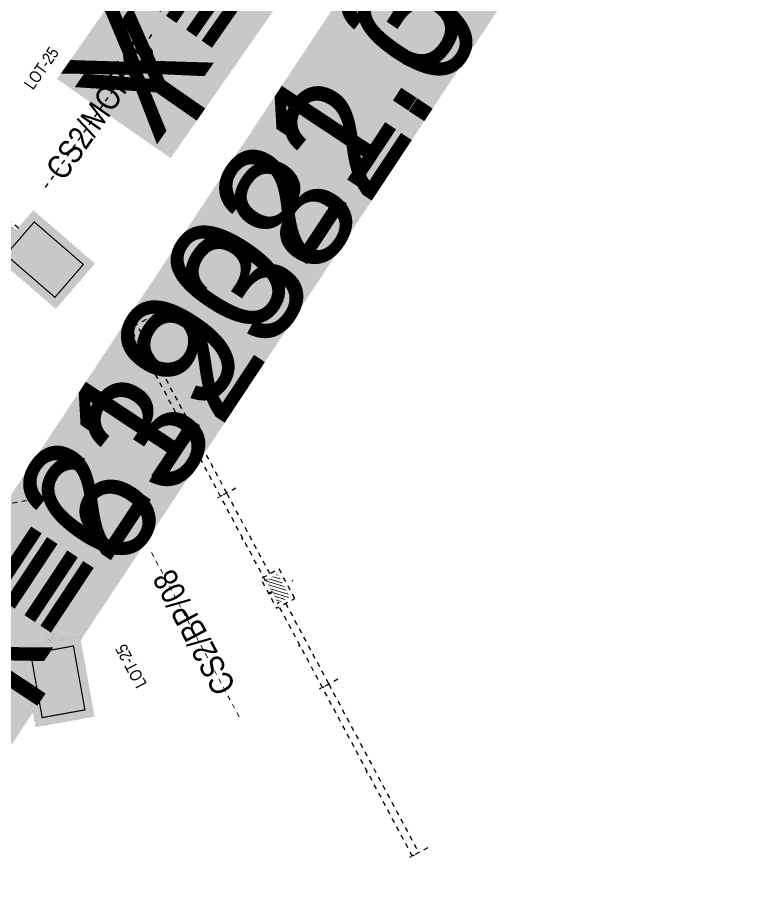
# Model space of a CAD drawing. Extents: x 218857 to 219044, y 632203 to 632441.
# Drawn here: x 219020.5 to 219036.19, y 632377.55 to 632395.98 of the extents above; entities that cross this region are included whole.
import ezdxf
from ezdxf.enums import TextEntityAlignment as Align

# ---------------------------------------------------------------- set-up
doc = ezdxf.new("R2018")
doc.units = 0
doc.header["$MEASUREMENT"] = 0
doc.linetypes.add('ACAD_ISO03W100', pattern=[30, 12, -18])
doc.linetypes.add('TRAZOS', pattern=[19.049999999999997, 12.7, -6.35])
doc.layers.get('0').update_dxf_attribs({"color": 4})
doc.layers.get('Defpoints').update_dxf_attribs({"color": 3, "lineweight": 30})
doc.layers.add('PC_T7200_002_SG-GRAL-HIDDEN DATA', color=150, linetype='TRAZOS', true_color=0x007fff, plot=False)
doc.layers.add('PC_T7200_523_SG-LOT 25-POINT MACHINE', color=7, linetype='Continuous', true_color=0xff0003)
doc.layers.add('PC_T7200_536_SG-LOT 25-BEACON BTZP-5252 PASIVAS', color=7, linetype='Continuous', true_color=0x0000fa)
doc.styles.add('ARIAL NARROW', font='ARIALN.TTF')
doc.styles.get("Standard").update_dxf_attribs({"font": 'arial.ttf'})
doc.dimstyles.new('1-10', dxfattribs={"dimscale": 10, "dimtxt": 0.0018, "dimasz": 0.001, "dimexe": 0.0005, "dimexo": 0.0005, "dimgap": 0.0008, "dimtad": 1, "dimzin": 1, "dimtxsty": 'ARIAL NARROW', "dimblk": 'ARCHTICK', "dimcen": 0.0015, "dimdle": 0.0005, "dimclrd": 256, "dimclre": 256, "dimclrt": 256, "dimazin": 0, "dimtfac": 1, "dimtmove": 0, "dimatfit": 3, "dimfxl": 0.004, "dimfxlon": 1, "dimtfill": 2, "dimtfillclr": 255, "dimlwd": -1, "dimlwe": -1, "dimarcsym": 0})

# ---------------------------------------------------------------- blocks, each defined once
blk = doc.blocks.new('_ArchTick')
at = {"color": 0, "linetype": 'ByBlock', "const_width": 0.15}
blk.add_lwpolyline([(-0.5, -0.5), (0.5, 0.5)], dxfattribs=at)
blk = doc.blocks.new('*D17')
at = {"layer": 'Defpoints', "color": 0, "linetype": 'TRAZOS', "ltscale": 0.005, "transparency": 16777216}
for p in [(-3.850000000006659, 0.1792081035105957), (-3.850000000006659, 0.1376971458810131), (-0.8500000000276775, 0.1376971458810131)]:
    blk.add_point(p, dxfattribs=at)
at = {"layer": 'PC_T7200_002_SG-GRAL-HIDDEN DATA', "ltscale": 0.005, "transparency": 16777216}
for p, q in [((-0.8450000000276775, 0.1376971458810131), (-3.855000000006659, 0.1376971458810131)), ((-3.850000000006659, 0.1742081035105957), (-3.850000000006659, 0.1326971458810131)), ((-0.8500000000276775, 0.1376971458810131), (-0.8500000000276775, 0.1426971458810131))]:
    blk.add_line(p, q, dxfattribs=at)
at = {"layer": 'PC_T7200_002_SG-GRAL-HIDDEN DATA', "linetype": 'TRAZOS', "ltscale": 0.005, "transparency": 16777216, "xscale": 0.01, "yscale": 0.01, "zscale": 0.01, "rotation": 180}
blk.add_blockref('_ArchTick', (-3.850000000006659, 0.1376971458810131), dxfattribs=at)
at = {"layer": 'PC_T7200_002_SG-GRAL-HIDDEN DATA', "linetype": 'TRAZOS', "ltscale": 0.005, "transparency": 16777216, "xscale": 0.01, "yscale": 0.01, "zscale": 0.01}
blk.add_blockref('_ArchTick', (-0.8500000000276775, 0.1376971458810131), dxfattribs=at)
at = {"layer": 'PC_T7200_002_SG-GRAL-HIDDEN DATA', "linetype": 'TRAZOS', "ltscale": 0.005, "transparency": 16777216, "insert": (-2.350000000017168, 0.1565143355126638), "char_height": 0.018, "attachment_point": 5, "style": 'ARIAL NARROW', "bg_fill": 1, "box_fill_scale": 1.25, "bg_fill_color": 255, "bg_fill_transparency": 0}
blk.add_mtext('3,00', dxfattribs=at)
blk = doc.blocks.new('*D22')
at = {"layer": 'Defpoints', "color": 0, "linetype": 'TRAZOS', "ltscale": 0.005, "transparency": 16777216}
for p in [(-6.269999999999982, 0), (-2.269999999999982, 0.15), (-2.269999999999982, 0)]:
    blk.add_point(p, dxfattribs=at)
at = {"layer": 'PC_T7200_002_SG-GRAL-HIDDEN DATA', "ltscale": 0.005, "transparency": 16777216}
for p, q in [((-6.274999999999982, 0.15), (-2.264999999999982, 0.15)), ((-6.269999999999982, 0.11), (-6.269999999999982, 0.155)), ((-2.269999999999982, 0.11), (-2.269999999999982, 0.155))]:
    blk.add_line(p, q, dxfattribs=at)
at = {"layer": 'PC_T7200_002_SG-GRAL-HIDDEN DATA', "linetype": 'TRAZOS', "ltscale": 0.005, "transparency": 16777216, "xscale": 0.01, "yscale": 0.01, "zscale": 0.01, "rotation": 180}
blk.add_blockref('_ArchTick', (-6.269999999999982, 0.15), dxfattribs=at)
at = {"layer": 'PC_T7200_002_SG-GRAL-HIDDEN DATA', "linetype": 'TRAZOS', "ltscale": 0.005, "transparency": 16777216, "xscale": 0.01, "yscale": 0.01, "zscale": 0.01}
blk.add_blockref('_ArchTick', (-2.269999999999982, 0.15), dxfattribs=at)
at = {"layer": 'PC_T7200_002_SG-GRAL-HIDDEN DATA', "linetype": 'TRAZOS', "ltscale": 0.005, "transparency": 16777216, "insert": (-4.269999999999982, 0.1688171896316507), "char_height": 0.018, "attachment_point": 5, "style": 'ARIAL NARROW', "bg_fill": 1, "box_fill_scale": 1.1, "bg_fill_color": 255, "bg_fill_transparency": 0}
blk.add_mtext('4,00', dxfattribs=at)
blk = doc.blocks.new('*D24')
at = {"layer": 'Defpoints', "color": 0, "linetype": 'TRAZOS', "ltscale": 0.005, "transparency": 16777216}
for p in [(-2.269999999999982, 0), (-0.269999999999925, 0.15), (-0.269999999999925, 0)]:
    blk.add_point(p, dxfattribs=at)
at = {"layer": 'PC_T7200_002_SG-GRAL-HIDDEN DATA', "ltscale": 0.005, "transparency": 16777216}
for p, q in [((-2.274999999999982, 0.15), (-0.264999999999925, 0.15)), ((-2.269999999999982, 0.11), (-2.269999999999982, 0.155)), ((-0.269999999999925, 0.11), (-0.269999999999925, 0.155))]:
    blk.add_line(p, q, dxfattribs=at)
at = {"layer": 'PC_T7200_002_SG-GRAL-HIDDEN DATA', "linetype": 'TRAZOS', "ltscale": 0.005, "transparency": 16777216, "xscale": 0.01, "yscale": 0.01, "zscale": 0.01, "rotation": 180}
blk.add_blockref('_ArchTick', (-2.269999999999982, 0.15), dxfattribs=at)
at = {"layer": 'PC_T7200_002_SG-GRAL-HIDDEN DATA', "linetype": 'TRAZOS', "ltscale": 0.005, "transparency": 16777216, "xscale": 0.01, "yscale": 0.01, "zscale": 0.01}
blk.add_blockref('_ArchTick', (-0.269999999999925, 0.15), dxfattribs=at)
at = {"layer": 'PC_T7200_002_SG-GRAL-HIDDEN DATA', "linetype": 'TRAZOS', "ltscale": 0.005, "transparency": 16777216, "insert": (-1.269999999999953, 0.1688171896316507), "char_height": 0.018, "attachment_point": 5, "style": 'ARIAL NARROW', "bg_fill": 1, "box_fill_scale": 1.1, "bg_fill_color": 255, "bg_fill_transparency": 0}
blk.add_mtext('2,00', dxfattribs=at)
blk = doc.blocks.new('*D25')
at = {"layer": 'Defpoints', "color": 0, "linetype": 'TRAZOS', "ltscale": 0.005, "transparency": 16777216}
for p in [(0.2700000000000387, 0), (2.269999999999982, 0.15), (2.269999999999982, 0)]:
    blk.add_point(p, dxfattribs=at)
at = {"layer": 'PC_T7200_002_SG-GRAL-HIDDEN DATA', "ltscale": 0.005, "transparency": 16777216}
for p, q in [((0.2650000000000386, 0.15), (2.274999999999982, 0.15)), ((0.2700000000000387, 0.11), (0.2700000000000387, 0.155)), ((2.269999999999982, 0.11), (2.269999999999982, 0.155))]:
    blk.add_line(p, q, dxfattribs=at)
at = {"layer": 'PC_T7200_002_SG-GRAL-HIDDEN DATA', "linetype": 'TRAZOS', "ltscale": 0.005, "transparency": 16777216, "xscale": 0.01, "yscale": 0.01, "zscale": 0.01, "rotation": 180}
blk.add_blockref('_ArchTick', (0.2700000000000387, 0.15), dxfattribs=at)
at = {"layer": 'PC_T7200_002_SG-GRAL-HIDDEN DATA', "linetype": 'TRAZOS', "ltscale": 0.005, "transparency": 16777216, "xscale": 0.01, "yscale": 0.01, "zscale": 0.01}
blk.add_blockref('_ArchTick', (2.269999999999982, 0.15), dxfattribs=at)
at = {"layer": 'PC_T7200_002_SG-GRAL-HIDDEN DATA', "linetype": 'TRAZOS', "ltscale": 0.005, "transparency": 16777216, "insert": (1.27000000000001, 0.1688171896316507), "char_height": 0.018, "attachment_point": 5, "style": 'ARIAL NARROW', "bg_fill": 1, "box_fill_scale": 1.1, "bg_fill_color": 255, "bg_fill_transparency": 0}
blk.add_mtext('2,00', dxfattribs=at)
blk = doc.blocks.new('*D23')
at = {"layer": 'Defpoints', "color": 0, "linetype": 'TRAZOS', "ltscale": 0.005, "transparency": 16777216}
for p in [(2.269999999999982, 0), (6.269999999999982, 0.15), (6.269999999999982, 0)]:
    blk.add_point(p, dxfattribs=at)
at = {"layer": 'PC_T7200_002_SG-GRAL-HIDDEN DATA', "ltscale": 0.005, "transparency": 16777216}
for p, q in [((2.264999999999982, 0.15), (6.274999999999982, 0.15)), ((2.269999999999982, 0.11), (2.269999999999982, 0.155)), ((6.269999999999982, 0.11), (6.269999999999982, 0.155))]:
    blk.add_line(p, q, dxfattribs=at)
at = {"layer": 'PC_T7200_002_SG-GRAL-HIDDEN DATA', "linetype": 'TRAZOS', "ltscale": 0.005, "transparency": 16777216, "xscale": 0.01, "yscale": 0.01, "zscale": 0.01, "rotation": 180}
blk.add_blockref('_ArchTick', (2.269999999999982, 0.15), dxfattribs=at)
at = {"layer": 'PC_T7200_002_SG-GRAL-HIDDEN DATA', "linetype": 'TRAZOS', "ltscale": 0.005, "transparency": 16777216, "xscale": 0.01, "yscale": 0.01, "zscale": 0.01}
blk.add_blockref('_ArchTick', (6.269999999999982, 0.15), dxfattribs=at)
at = {"layer": 'PC_T7200_002_SG-GRAL-HIDDEN DATA', "linetype": 'TRAZOS', "ltscale": 0.005, "transparency": 16777216, "insert": (4.269999999999982, 0.1688171896316507), "char_height": 0.018, "attachment_point": 5, "style": 'ARIAL NARROW', "bg_fill": 1, "box_fill_scale": 1.1, "bg_fill_color": 255, "bg_fill_transparency": 0}
blk.add_mtext('4,00', dxfattribs=at)
blk = doc.blocks.new('*D26')
at = {"layer": 'Defpoints', "color": 0, "linetype": 'TRAZOS', "ltscale": 0.005, "transparency": 16777216}
for p in [(2.842170943040402e-14, 0.2175000000000012), (2.842170943040405e-14, 0.2175000000000012), (5.684341886080804e-14, 0.1375000000000029)]:
    blk.add_point(p, dxfattribs=at)
at = {"layer": 'PC_T7200_002_SG-GRAL-HIDDEN DATA', "ltscale": 0.005, "transparency": 16777216}
for p, q in [((2.842198698616017e-14, 0.2175000000000012), (-0.004999999999971579, 0.2175000000000012)), ((2.844058322182267e-14, 0.1325000000000029), (2.842059920737942e-14, 0.2225000000000013)), ((2.843888319281618e-14, 0.1375000000000029), (-0.004999999999971562, 0.1375000000000029))]:
    blk.add_line(p, q, dxfattribs=at)
at = {"layer": 'PC_T7200_002_SG-GRAL-HIDDEN DATA', "linetype": 'TRAZOS', "ltscale": 0.005, "transparency": 16777216, "xscale": 0.01, "yscale": 0.01, "zscale": 0.01}
for p, rotation in [((2.842170943040405e-14, 0.2175000000000012), 90), ((2.843947299879804e-14, 0.1375000000000029), 270)]:
    blk.add_blockref('_ArchTick', p, dxfattribs=dict(at, rotation=rotation))
at = {"layer": 'PC_T7200_002_SG-GRAL-HIDDEN DATA', "linetype": 'TRAZOS', "ltscale": 0.005, "transparency": 16777216, "insert": (-0.01881718963162227, 0.177500000000002), "char_height": 0.018, "attachment_point": 5, "rotation": 90, "style": 'ARIAL NARROW', "bg_fill": 1, "box_fill_scale": 1.1, "bg_fill_color": 255, "bg_fill_transparency": 0}
blk.add_mtext('0,08', dxfattribs=at)
blk = doc.blocks.new('PC_T7200_(CAFS)_M1')
at = {"true_color": 0xffffff}
h = blk.add_hatch(color=7, dxfattribs=at)
h.dxf.hatch_style = 1
h.paths.add_polyline_path([(-1.006250000006744, 0.07812500000181899), (-0.8500000000280323, 0.07812500000181899), (-0.8500000000280323, -0.07812499999350564), (-1.006250000006744, -0.07812499999350564)])
h.paths.add_polyline_path([(-0.8500000000066592, -0.6249999999891287), (0.8500000000411063, -0.6249999999891287), (0.8500000000066734, 0.6249999999891287), (-0.8500000000411063, 0.6249999999891287)])
at = {"color": 0, "flags": 128}
for points, const_width in [([(-0.8500000000066592, -0.6249999999891287), (0.8500000000411063, -0.6249999999891287), (0.8500000000066734, 0.6249999999891287), (-0.8500000000411063, 0.6249999999891287)], 0.001), ([(-0.680000000011344, -0.4549999999891287), (0.6800000000364235, -0.4549999999891287), (0.6800000000113563, 0.4549999999891288), (-0.6800000000364212, 0.4549999999891287)], 0.025), ([(-1.006250000006744, 0.07812500000181899), (-0.8500000000280323, 0.07812500000181899), (-0.8500000000280323, -0.07812499999350564), (-1.006250000006744, -0.07812499999350564)], 0.001)]:
    blk.add_lwpolyline(points, close=True, dxfattribs=dict(at, const_width=const_width))
at = {"color": 0, "const_width": 0.001, "flags": 128}
blk.add_lwpolyline([(-0.9281322721986263, 0.0416666660025502, 22918.31179054115), (-0.9281249999934431, 0.04166666663716989)], format="xyb", close=True, dxfattribs=at)
at = {"layer": 'PC_T7200_002_SG-GRAL-HIDDEN DATA', "linetype": 'TRAZOS', "ltscale": 0.005}
blk.add_lwpolyline([(-3.850000000006659, -0.6249999999891287), (-3.850000000006659, 1.000000000004157)], dxfattribs=at)
dim = blk.add_linear_dim(base=(-3.850000000006659, 0.1376971458810131), p1=(-0.8500000000276775, 0.1376971458810131), p2=(-3.850000000006659, 0.1792081035105957), dimstyle='1-10', dxfattribs=at)
dim.commit()
dim.dimension.update_dxf_attribs({"geometry": '*D17', "text_midpoint": (-2.350000000017168, 0.1565143355126638)})
blk = doc.blocks.new('*U62')
at = {"layer": 'PC_T7200_002_SG-GRAL-HIDDEN DATA', "linetype": 'TRAZOS', "ltscale": 0.005}
blk.add_line((-0.9735270465945416, 1.157168707628838), (-1.392820058210852, 5.135132177849465), dxfattribs=at)
at = {"color": 0}
blk.add_blockref('PC_T7200_(CAFS)_M1', (0, 0), dxfattribs=at)
at = {"lineweight": 30, "flags": 24}
for tag, p in [('X=INSERTIONPOINT', (-2.277118080490585, 3.03088825739449)), ('Y=INSERTIONPOINT', (-1.879317159691305, 3.072774165706297))]:
    blk.add_attdef(tag, text='', height=0.25, rotation=96.01698350277331, dxfattribs=at).set_placement(p, align=Align.MIDDLE_CENTER)
at = {"style": 'ARIAL NARROW', "flags": 9}
for tag, rotation, p in [('AT007', 51.01698350277323, (-2.104401006787482, 11.88612239500356)), ('AT005', 96.0169835027733, (-1.812113069827161, 9.113095648070091)), ('AT006', 96.0169835027733, (-1.497643311114928, 6.129623045404622))]:
    blk.add_attdef(tag, text='', height=0.25, rotation=rotation, dxfattribs=at).set_placement(p, align=Align.MIDDLE_LEFT)
at = {"style": 'ARIAL NARROW'}
for tag, height, flags, p in [('AT001', 0.5, 8, (-1.183173552397816, 3.146150442692845)), ('GIS08', 0.25, 9, (2.29754448404035, 3.513031827903421)), ('GIS09', 0.25, 9, (2.695340831062413, 3.554961129065053)), ('GIS10', 0.25, 9, (3.093137178084477, 3.596890430226683)), ('GIS03', 0.25, 9, (0.3085627489300383, 3.303385322095267)), ('GIS04', 0.25, 9, (0.7063590959521006, 3.345314623256898)), ('GIS05', 0.25, 9, (1.104155442974164, 3.387243924418529)), ('GIS06', 0.25, 9, (1.501951789996226, 3.42917322558016)), ('GIS07', 0.25, 9, (1.899748137018288, 3.471102526741791)), ('GIS01', 0.25, 9, (-0.4870299451140867, 3.219526719772005)), ('GIS02', 0.25, 9, (-0.08923359809202458, 3.261456020933636)), ('AT004', 0.25, 9, (-3.470507121556772, 2.905100353909597)), ('AT000', 0.25, 8, (-3.07271077453471, 2.947029655071227)), ('AT003', 0.25, 8, (-2.674914427512648, 2.988958956232858)), ('AT016', 0.25, 9, (-4.663896162622959, 2.779312450424703)), ('AT015', 0.25, 9, (-4.266099815600896, 2.821241751586335)), ('AT008', 0.25, 9, (-3.868303468578834, 2.863171052747966))]:
    blk.add_attdef(tag, text='', height=height, rotation=96.0169835027733, dxfattribs=dict(at, flags=flags)).set_placement(p, align=Align.MIDDLE_CENTER)
blk = doc.blocks.new('*U48')
at = {"color": 0, "xscale": -1}
blk.add_blockref('PC_T7200_(CAFS)_M1', (-3.443290097493446e-11, 0), dxfattribs=at)
at = {"style": 'ARIAL NARROW'}
for tag, height, flags, p in [('AT016', 0.25, 9, (2.548845421760068, 5.004084164176083)), ('AT015', 0.25, 9, (2.272555234415976, 4.714837327758872)), ('AT008', 0.25, 9, (1.996265047071883, 4.425590491341657)), ('AT004', 0.25, 9, (1.71997485972779, 4.136343654924445)), ('AT000', 0.25, 8, (1.443684672383697, 3.847096818507232)), ('AT003', 0.25, 8, (1.167394485039604, 3.557849982090019)), ('AT001', 0.4999999999999999, 8, (0.1312747305304607, 2.4732044841416)), ('GIS01', 0.25, 9, (-0.3522330972880322, 1.967022520379315)), ('GIS02', 0.25, 9, (-0.6285232846321247, 1.677775683962103)), ('GIS03', 0.25, 9, (-0.9048134719762178, 1.388528847544889)), ('GIS04', 0.25, 9, (-1.18110365932031, 1.099282011127676)), ('GIS05', 0.25, 9, (-1.457393846664403, 0.810035174710463)), ('GIS06', 0.25, 9, (-1.733684034008496, 0.5207883382932502)), ('GIS07', 0.25, 9, (-2.009974221352589, 0.2315415018760368)), ('GIS08', 0.25, 9, (-2.286264408696681, -0.05770533454117593)), ('GIS09', 0.25, 9, (-2.562554596040775, -0.3469521709583895)), ('GIS10', 0.25, 9, (-2.838844783384867, -0.6361990073756029))]:
    blk.add_attdef(tag, text='', height=height, rotation=316.3124365580136, dxfattribs=dict(at, flags=flags)).set_placement(p, align=Align.MIDDLE_CENTER)
at = {"lineweight": 30, "flags": 56}
for tag, p in [('X=INSERTIONPOINT', (0.8911042976955117, 3.268603145672806)), ('Y=INSERTIONPOINT', (0.6147825584162927, 2.979386447839562))]:
    blk.add_attdef(tag, text='', height=0.25, rotation=316.3124365580136, dxfattribs=at).set_placement(p, align=Align.MIDDLE_CENTER)
at = {"style": 'ARIAL NARROW', "flags": 9}
for tag, rotation, p in [('AT006', 316.3124365580136, (2.300626003693229, 0.4010280790287417)), ('AT005', 316.3124365580136, (4.469977276822328, -1.671148326051954)), ('AT007', 271.3124365580135, (6.486308547472069, -3.597159173451552))]:
    blk.add_attdef(tag, text='', height=0.25, rotation=rotation, dxfattribs=at).set_placement(p, align=Align.MIDDLE_LEFT)
blk = doc.blocks.new('PC_T7200_(CAFS)_BP')
at = {"lineweight": 0}
h = blk.add_hatch(dxfattribs=at)
h.set_pattern_fill('ANSI31', color=0, scale=0.02)
h.set_pattern_definition([(45, (0, 0), (-0.04490128060534577, 0.04490128060534577), [])])
edge = h.paths.add_edge_path()
edge.add_arc((-0.2649999999999295, -0.1142502806666386), 0.004999999999995453, 180, 270)
edge.add_line((-0.2649999999999295, -0.119250280666634), (-0.2549999999999386, -0.119250280666634))
edge.add_arc((-0.2549999999999386, -0.1242502806666295), 0.004999999999995453, 0, 90, ccw=False)
edge.add_line((-0.2499999999999432, -0.1242502806666295), (-0.2499999999999432, -0.1324999999999932))
edge.add_arc((-0.2449999999999406, -0.1325000000000003), 0.00500000000000253, 179.9999999999183, 269.9999999999189)
edge.add_line((-0.2449999999999477, -0.1375000000000028), (0.2450000000000614, -0.1375000000000028))
edge.add_arc((0.2450000000000543, -0.1325000000000003), 0.00500000000000253, 270.0000000000811, 360.0000000000817)
edge.add_line((0.2500000000000568, -0.1324999999999932), (0.2500000000000568, -0.1242502806666295))
edge.add_arc((0.2550000000000523, -0.1242502806666295), 0.004999999999995453, 90, 180, ccw=False)
edge.add_line((0.2550000000000523, -0.119250280666634), (0.2650000000000432, -0.119250280666634))
edge.add_arc((0.2650000000000432, -0.1142502806666386), 0.004999999999995453, 270, 360)
edge.add_line((0.2700000000000387, -0.1142502806666386), (0.2700000000000387, 0.1142502806666386))
edge.add_arc((0.2650000000000432, 0.1142502806666386), 0.004999999999995453, 0, 90)
edge.add_line((0.2650000000000432, 0.119250280666634), (0.2550000000000523, 0.119250280666634))
edge.add_arc((0.2550000000000594, 0.1242502806666366), 0.005000000000002558, 179.9999999999186, 269.9999999999186, ccw=False)
edge.add_line((0.2500000000000568, 0.1242502806666437), (0.2500000000000568, 0.1325000000000074))
edge.add_arc((0.2450000000000614, 0.1325000000000074), 0.004999999999995425, 359.9999999999997, 450.0000000000003)
edge.add_line((0.2450000000000614, 0.1375000000000028), (-0.2449999999999477, 0.1375000000000028))
edge.add_arc((-0.2449999999999477, 0.1325000000000074), 0.004999999999995425, 89.99999999999967, 180.0000000000003)
edge.add_line((-0.2499999999999432, 0.1325000000000074), (-0.2499999999999432, 0.1242502806666437))
edge.add_arc((-0.2549999999999457, 0.1242502806666366), 0.005000000000002558, -89.99999999991849, 8.139977580867708e-11, ccw=False)
edge.add_line((-0.2549999999999386, 0.119250280666634), (-0.2649999999999295, 0.119250280666634))
edge.add_arc((-0.2649999999999295, 0.1142502806666386), 0.004999999999995453, 90, 180)
edge.add_line((-0.269999999999925, 0.1142502806666386), (-0.269999999999925, -0.1142502806666386))
at = {"color": 0, "const_width": 0.001, "flags": 128}
for points in [[(-0.269999999999925, -0.1142502806666386, 0.4142135623730955), (-0.2649999999999295, -0.119250280666634), (-0.2549999999999386, -0.119250280666634, -0.4142135623730955), (-0.2499999999999432, -0.1242502806666295), (-0.2499999999999432, -0.1324999999999932, 0.4142135623730972), (-0.2449999999999477, -0.1375000000000028), (0.2450000000000614, -0.1375000000000028, 0.4142135623730972), (0.2500000000000568, -0.1324999999999932), (0.2500000000000568, -0.1242502806666295, -0.4142135623730955), (0.2550000000000523, -0.119250280666634), (0.2650000000000432, -0.119250280666634, 0.4142135623730955), (0.2700000000000387, -0.1142502806666386), (0.2700000000000387, 0.1142502806666386, 0.4142135623730955), (0.2650000000000432, 0.119250280666634), (0.2550000000000523, 0.119250280666634, -0.4142135623730955), (0.2500000000000568, 0.1242502806666437), (0.2500000000000568, 0.1325000000000074, 0.4142135623730972), (0.2450000000000614, 0.1375000000000028), (-0.2449999999999477, 0.1375000000000028, 0.4142135623730972), (-0.2499999999999432, 0.1325000000000074), (-0.2499999999999432, 0.1242502806666437, -0.4142135623730955), (-0.2549999999999386, 0.119250280666634), (-0.2649999999999295, 0.119250280666634, 0.4142135623730955), (-0.269999999999925, 0.1142502806666386)], [(-0.1899999999999409, 0, 1), (-0.1699999999999591, 0, 1)], [(0.1700000000000728, 0, 1), (0.1900000000000546, 0, 1)]]:
    blk.add_lwpolyline(points, format="xyb", close=True, dxfattribs=at)
blk.add_lwpolyline([(-0.2175499999999602, 0.1000000000000085), (0.2175500000000739, 0.1000000000000085), (0.2175500000000739, -0.09999999999999432), (-0.2175499999999602, -0.09999999999999432)], close=True, dxfattribs=at)
at = {"layer": 'PC_T7200_002_SG-GRAL-HIDDEN DATA', "linetype": 'TRAZOS', "ltscale": 0.005}
for points in [[(-6.269999999999982, -0.2175000000000011), (-6.269999999999982, 0.2175000000000011)], [(-2.269999999999982, -0.2175000000000011), (-2.269999999999982, 0.2175000000000011)], [(2.269999999999982, -0.2175000000000011), (2.269999999999982, 0.2175000000000011)], [(6.269999999999982, -0.2175000000000011), (6.269999999999982, 0.2175000000000011)], [(-0.3499999999999659, 0), (-2.269999999999982, 0), (-6.269999999999982, 0)], [(0.3499999999999659, 0), (2.269999999999982, 0), (6.269999999999982, 0)]]:
    blk.add_lwpolyline(points, dxfattribs=at)
at = {"layer": 'PC_T7200_002_SG-GRAL-HIDDEN DATA', "linetype": 'TRAZOS', "ltscale": 0.005, "flags": 128}
blk.add_lwpolyline([(-0.3499999999999659, -0.2175000000000011), (0.3500000000000227, -0.2175000000000011), (0.3500000000000227, 0.2175000000000011), (-0.3499999999999659, 0.2175000000000011)], close=True, dxfattribs=at)
at = {"layer": 'PC_T7200_002_SG-GRAL-HIDDEN DATA', "linetype": 'TRAZOS', "ltscale": 0.005}
dim = blk.add_linear_dim(base=(2.842170943040405e-14, 0.2175000000000012), p1=(5.684341886080801e-14, 0.1375000000000028), p2=(2.842170943040401e-14, 0.2175000000000011), angle=90, dimstyle='1-10', dxfattribs=at)
dim.commit()
dim.dimension.update_dxf_attribs({"geometry": '*D26', "text_midpoint": (-0.01881718963162227, 0.177500000000002)})
for base, p1, p2, picture, middle in [((-2.269999999999982, 0.15), (-6.269999999999982, 0), (-2.269999999999982, 0), '*D22', (-4.269999999999982, 0.1688171896316507)), ((-0.269999999999925, 0.15), (-2.269999999999982, 0), (-0.269999999999925, 0), '*D24', (-1.269999999999953, 0.1688171896316507)), ((2.269999999999982, 0.15), (0.2700000000000387, 0), (2.269999999999982, 0), '*D25', (1.27000000000001, 0.1688171896316507)), ((6.269999999999982, 0.15), (2.269999999999982, 0), (6.269999999999982, 0), '*D23', (4.269999999999982, 0.1688171896316507))]:
    dim = blk.add_linear_dim(base=base, p1=p1, p2=p2, dimstyle='1-10', dxfattribs=at)
    dim.commit()
    dim.dimension.update_dxf_attribs({"geometry": picture, "text_midpoint": middle})
blk = doc.blocks.new('*U175')
at = {"layer": 'PC_T7200_002_SG-GRAL-HIDDEN DATA', "linetype": 'TRAZOS', "lineweight": 13, "ltscale": 0.005}
blk.add_line((-1.986732286345562, 1.979309750424029), (2.013267713654438, 1.979309750424029), dxfattribs=at)
at = {"layer": 'PC_T7200_002_SG-GRAL-HIDDEN DATA', "linetype": 'ACAD_ISO03W100', "lineweight": 13, "ltscale": 0.005}
for points in [[(-0.009999999999999787, -0.3500000000000227), (0.009999999999999787, -0.3500000000000227)], [(0, -0.3400000000000318), (0, -0.3600000000000136)]]:
    blk.add_lwpolyline(points, dxfattribs=at)
at = {"color": 0, "lineweight": 13}
blk.add_blockref('PC_T7200_(CAFS)_BP', (0, 0), dxfattribs=at)
at = {"lineweight": 13, "style": 'ARIAL NARROW'}
for tag, flags, p in [('AT023', 9, (0.01331134688551039, 5.079309750424028)), ('AT008', 9, (0.01331134688551039, 4.679309750424029)), ('AT004', 9, (0.01331134688551039, 4.279309750424028)), ('AT000', 8, (0.01331134688551039, 3.879309750424028)), ('AT003', 8, (0.01331134688551039, 3.479309750424028)), ('GIS01', 9, (0.01326771365443769, 1.279309750424029)), ('GIS02', 9, (0.01326771365443769, 0.8793097504240295)), ('GIS03', 9, (0.01326771365443769, 0.4793097504240296)), ('GIS04', 9, (0.01326771365443769, 0.07930975042402966)), ('GIS05', 9, (0.01326771365443769, -0.3206902495759705)), ('GIS06', 9, (0.01326771365443769, -0.7206902495759704)), ('GIS07', 9, (0.01326771365443769, -1.120690249575971)), ('GIS08', 9, (0.01326771365443769, -1.52069024957597)), ('GIS09', 9, (0.01326771365443769, -1.920690249575971)), ('GIS10', 9, (0.01326771365443769, -2.320690249575971))]:
    blk.add_attdef(tag, text='', height=0.25, dxfattribs=dict(at, flags=flags)).set_placement(p, align=Align.MIDDLE_CENTER)
at = {"lineweight": 13, "flags": 104}
for tag, p in [('X=INSERTIONPOINT', (0.01331134688551039, 3.079309750424029)), ('Y=INSERTIONPOINT', (0.01326771365443769, 2.679309750424029))]:
    blk.add_attdef(tag, text='', height=0.25, dxfattribs=at).set_placement(p, align=Align.MIDDLE_CENTER)
at = {"lineweight": 13, "style": 'ARIAL NARROW', "flags": 8}
blk.add_attdef('AT001', text='', height=0.4999999999999981, rotation=359.9999999833248, dxfattribs=at).set_placement((0.01326771266490745, 1.979309750016576), align=Align.MIDDLE_CENTER)
at = {"lineweight": 13, "style": 'ARIAL NARROW', "flags": 9}
for tag, p in [('AT006', (3.013267713654438, 1.979309750424029)), ('AT005', (6.013267713654438, 1.979309750424029))]:
    blk.add_attdef(tag, text='', height=0.25, dxfattribs=at).set_placement(p, align=Align.MIDDLE_LEFT)
blk.add_attdef('AT007', text='', height=0.25, rotation=314.9999999999999, dxfattribs=at).set_placement((8.801656061302756, 1.979309750424029), align=Align.MIDDLE_LEFT)

msp = doc.modelspace()

# ---------------------------------------------------------------- block references
at = {"layer": 'PC_T7200_523_SG-LOT 25-POINT MACHINE'}
ref = msp.add_blockref('*U62', (219021.0670310138, 632390.911258258), dxfattribs=dict(at, rotation=319.1345382491533))
lines = msp.add_mtext('Y=632390.911', dxfattribs={"layer": '0', "insert": (219021.6562713792, 632394.4646467611), "char_height": 2.5, "attachment_point": 1, "rotation": 55.15152175191154, "bg_fill": 1, "box_fill_scale": 1, "bg_fill_color": 7, "bg_fill_true_color": 16777215, "bg_fill_transparency": 0})
ref.add_attrib('Y=INSERTIONPOINT', '', (219021.6562713792, 632394.4646467611), dxfattribs={"flags": 10}).embed_mtext(lines)
lines = msp.add_mtext('X=219021.067', dxfattribs={"layer": '0', "insert": (219021.328029899, 632394.693245826), "char_height": 2.5, "attachment_point": 1, "rotation": 55.15152175191154, "bg_fill": 1, "box_fill_scale": 1, "bg_fill_color": 7, "bg_fill_true_color": 16777215, "bg_fill_transparency": 0})
ref.add_attrib('X=INSERTIONPOINT', '', (219021.328029899, 632394.693245826), dxfattribs={"flags": 10}).embed_mtext(lines)
ref.add_attrib('AT001', 'CS2/MOP/16', dxfattribs={"layer": '0', "height": 0.4999999999999999, "rotation": 55.15152175373427, "style": 'ARIAL NARROW'}).set_placement((219022.2307376014, 632394.0646610617), align=Align.MIDDLE_CENTER)
ref.add_attrib('AT003', 'LOT-25', dxfattribs={"layer": '0', "height": 0.25, "rotation": 55.15152175373427, "style": 'ARIAL NARROW'}).set_placement((219020.9997634863, 632394.9218090827), align=Align.MIDDLE_CENTER)
ref = msp.add_blockref('*U48', (219021.343913443, 632382.0686773673, 5.000000000000007), dxfattribs=dict(at, rotation=100.1829944420092))
lines = msp.add_mtext('Y=632382.069', dxfattribs={"layer": '0', "insert": (219018.302768902, 632382.1470424097, 5.000000000000007), "char_height": 2.5, "attachment_point": 1, "rotation": 56.495431000040575, "bg_fill": 1, "box_fill_scale": 1, "bg_fill_color": 7, "bg_fill_true_color": 16777215, "bg_fill_transparency": 0})
ref.add_attrib('Y=INSERTIONPOINT', '', (219018.302768902, 632382.1470424097, 5.000000000000007), dxfattribs={"flags": 26}).embed_mtext(lines)
lines = msp.add_mtext('X=219021.344', dxfattribs={"layer": '0', "insert": (219017.9692562653, 632382.3678801854, 5.000000000000007), "char_height": 2.5, "attachment_point": 1, "rotation": 56.495431000040575, "bg_fill": 1, "box_fill_scale": 1, "bg_fill_color": 7, "bg_fill_true_color": 16777215, "bg_fill_transparency": 0})
ref.add_attrib('X=INSERTIONPOINT', '', (219017.9692562653, 632382.3678801854, 5.000000000000007), dxfattribs={"flags": 26}).embed_mtext(lines)
at = {"layer": 'PC_T7200_536_SG-LOT 25-BEACON BTZP-5252 PASIVAS'}
ref = msp.add_blockref('*U175', (219025.953, 632384.0210000001), dxfattribs=dict(at, rotation=118.08007751916))
ref.add_attrib('AT001', 'CS2/BP/08', dxfattribs={"layer": '0', "height": 0.4999999999999981, "rotation": 118.0800775058198, "style": 'ARIAL NARROW'}).set_placement((219024.2004284531, 632383.101034733), align=Align.MIDDLE_CENTER)
ref.add_attrib('AT003', 'LOT-25', dxfattribs={"layer": '0', "height": 0.25, "rotation": 118.08007751916, "style": 'ARIAL NARROW'}).set_placement((219022.8769720295, 632382.3950155422), align=Align.MIDDLE_CENTER)

doc.saveas('drawing.dxf')
